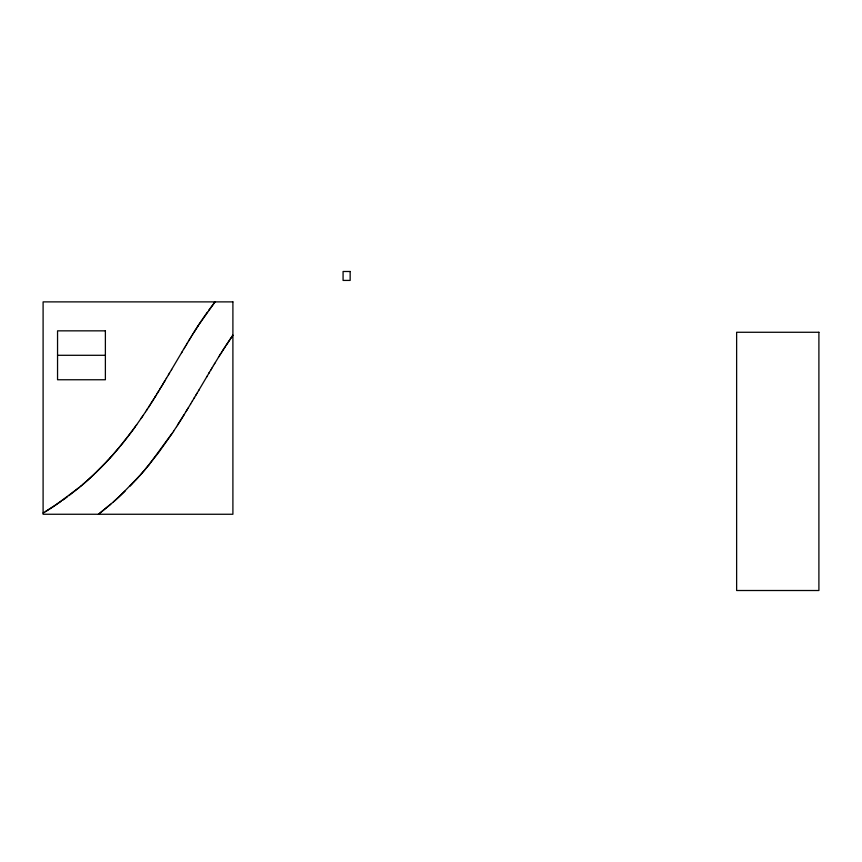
<?xml version="1.0" encoding="UTF-8"?>
<svg xmlns="http://www.w3.org/2000/svg" width="862" height="862" viewBox="0 0 862 862"><rect width="100%" height="100%" fill="white"/><g stroke="black" fill="none" stroke-linecap="round" stroke-linejoin="round"><path stroke-width="1.29" d="M171.484 369.733L181.623 352.612M198.626 390.561L207.042 376.328M169.286 373.44L171.678 369.41M168.446 374.862L169.512 373.052M196.827 393.6L198.874 390.141M206.697 376.92L208.938 373.138M195.922 395.108L197.042 393.234M208.863 373.268L209.391 372.373M181.526 352.773L181.904 352.149M166.291 378.472L168.736 374.367M181.85 352.224L183.552 349.369M196.127 394.774L192.312 401.164M209.315 372.503L211.136 369.442M194.122 398.136L194.575 397.382M183.487 349.487L185.88 345.49M164.125 382.103L166.538 378.062M184.468 347.839L184.791 347.289M210.737 370.11L212.095 367.837M164.879 380.832L161.56 386.359M212.052 367.912L213.453 365.574M190.502 404.181L192.463 400.905M185.761 345.684L186.871 343.841M162.67 384.517L163.22 383.601M213.431 365.628L214.369 364.066M188.153 408.071L190.621 403.987M186.742 344.067L187.593 342.645M161 387.286L162.11 385.454M161.183 386.973L153.673 399.203M214.347 364.098L214.821 363.311M214.81 363.333L218.517 357.256M187.431 342.914L188.552 341.072M159.89 389.128L160.44 388.202M188.228 407.952L186.127 411.4M188.455 341.223L189.328 339.8M186.849 410.204L187.313 409.461M189.101 340.156L190.793 337.408M158.209 391.876L158.77 390.96M185.481 412.467L186.397 410.958M189.759 339.1L190.19 338.389M157.078 393.718L157.638 392.803M185.449 412.51L176.581 426.636M190.621 337.678L191.493 336.266M218.495 357.299L219.454 355.737M191.353 336.492L192.485 334.661M155.386 396.455L155.947 395.55M183.164 416.217L184.091 414.719M219.411 355.801L220.812 353.549M192.366 334.855L193.25 333.454M154.686 397.576L155.16 396.822M182.238 417.704L182.701 416.96M193.056 333.745L194.78 331.019M219.918 354.982L222.213 351.319M181.774 418.458L177.529 425.149M153.102 400.108L153.748 399.084M194.133 332.042L195.351 330.103M153.274 399.839L149.352 406.013M152.8 400.593L151.852 402.091M221.48 352.483L232.902 335.156L226.016 345.382M195.017 330.642L196.514 328.282M222.687 350.575L223.635 349.088M195.458 329.941L195.9 329.241M150.807 403.75L151.378 402.834M196.353 328.541L197.096 327.377M149.945 405.086L145.527 411.864M224.109 348.345L225.057 346.858M196.795 327.84L197.387 326.924M197.247 327.14L197.98 326.019M149.061 406.465L148.48 407.37M197.7 326.439L198.271 325.567M176.635 426.55L173.607 431.194M198.152 325.75L198.605 325.049M198.562 325.114L199.154 324.209M147.596 408.717L146.411 410.517M199.057 324.349L215.047 301.883L208.582 310.482M199.456 323.756L201.837 320.168M145.559 411.81L143.081 415.527M172.583 432.735L173.693 431.065M172.712 432.53L149.018 464.823M171.743 433.995L158.522 452.679L144.665 470.049M202.43 319.274L207.333 312.227M142.445 416.454L143.135 415.441M142.532 416.335L136.207 425.408M141.928 417.219L141.012 418.555M136.692 424.729L128.707 435.547M135.302 426.668L134.397 427.918M133.933 428.554L132.565 430.418M132.101 431.043L120.001 446.494M128.061 436.398L126.736 438.101M126.078 438.952L122.63 443.283M122.145 443.876L114.075 453.455M148.738 465.168L140.689 474.628M119.312 447.313L118.622 448.143M117.932 448.962L112.653 455.071M144.223 470.566L138.901 476.643M113.719 453.865L107.965 460.243M112.297 455.47L111.586 456.267M140.172 475.221L119.904 496.038M111.187 456.709L110.174 457.83M138.405 477.182L136.627 479.143M109.776 458.272L109.054 459.058M108.332 459.855L107.416 460.836M135.442 480.436L136.034 479.789M107.782 460.448L106.683 461.623M107.233 461.03L105.757 462.603M134.235 481.729L134.838 481.082M106.5 461.816L101.651 466.859M133.028 483L133.632 482.364M105.39 462.991L93.559 474.8M132.425 483.647L129.979 486.179M101.274 467.247L96.307 472.182M125.065 491.103L113.385 501.953M95.908 472.559L95.132 473.313M94.249 474.154L90.391 477.753M93.193 475.145L88.398 479.563M119.268 496.641L114.043 501.372M89.993 478.119L82.353 484.864M87.999 479.929L86.405 481.352M85.995 481.707L84.379 483.119M113.331 501.996L98.43 514.258M83.98 483.474L80.306 486.599M110.724 504.259L99.82 513.181M81.071 485.952L68.841 495.704M79.067 487.633L54.92 505.585M67.355 496.824L62.829 500.132M61.299 501.21L45.406 511.651M54.478 505.875L51.774 507.643M51.321 507.944L43.1 513.052L44.027 512.491M57.549 355.295L105.379 355.295M350.155 271.487L343.076 271.487L343.076 280.419L350.155 280.419L350.155 271.487M232.902 301.883L43.1 301.883L43.1 514.258L232.902 514.258L232.902 301.883M105.379 330.846L57.549 330.846L57.549 379.754L105.379 379.754L105.379 330.846M818.9 332.269L736.633 332.269L736.633 590.513L818.9 590.513L818.9 332.269"/></g></svg>
